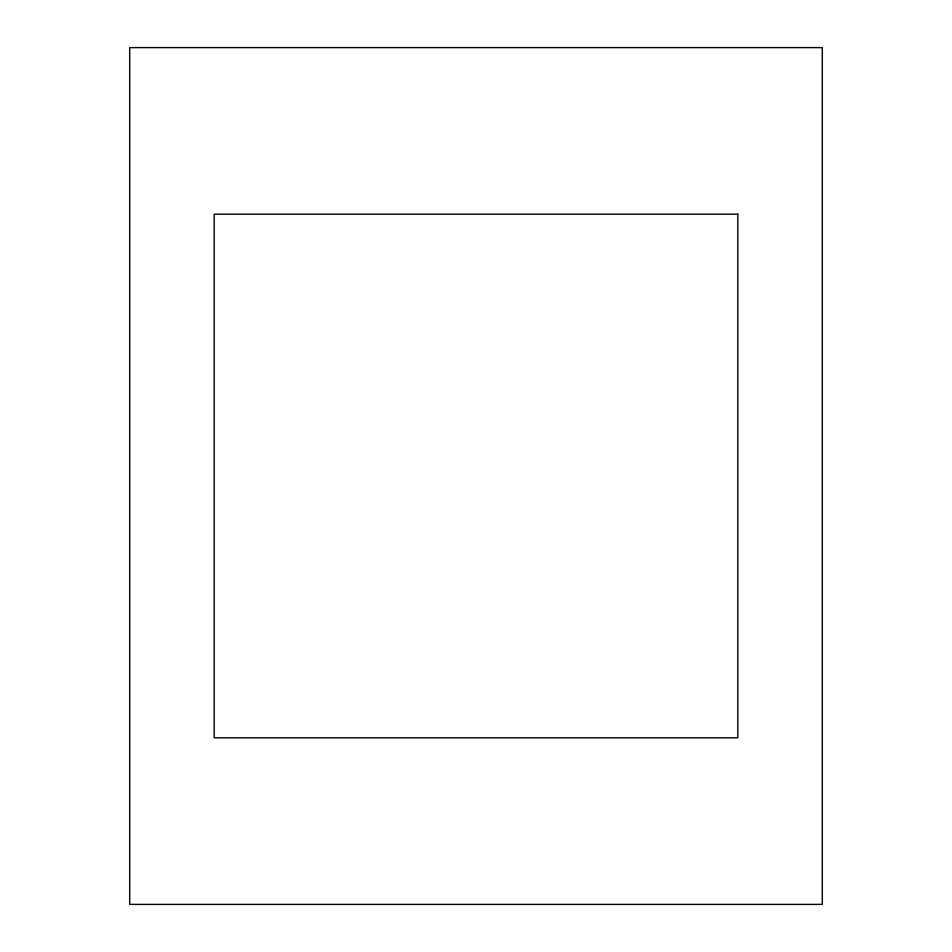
<?xml version="1.0" encoding="UTF-8"?>
<svg xmlns="http://www.w3.org/2000/svg" width="952" height="952" viewBox="0 0 952 952"><rect width="100%" height="100%" fill="white"/><g stroke="black" fill="none" stroke-linecap="round" stroke-linejoin="round"><path stroke-width="1.43" d="M822.314 47.6L129.686 47.6L129.686 904.4L822.314 904.4L822.314 47.6M737.824 214.176L214.176 214.176L214.176 737.824L737.824 737.824L737.824 214.176"/></g></svg>
